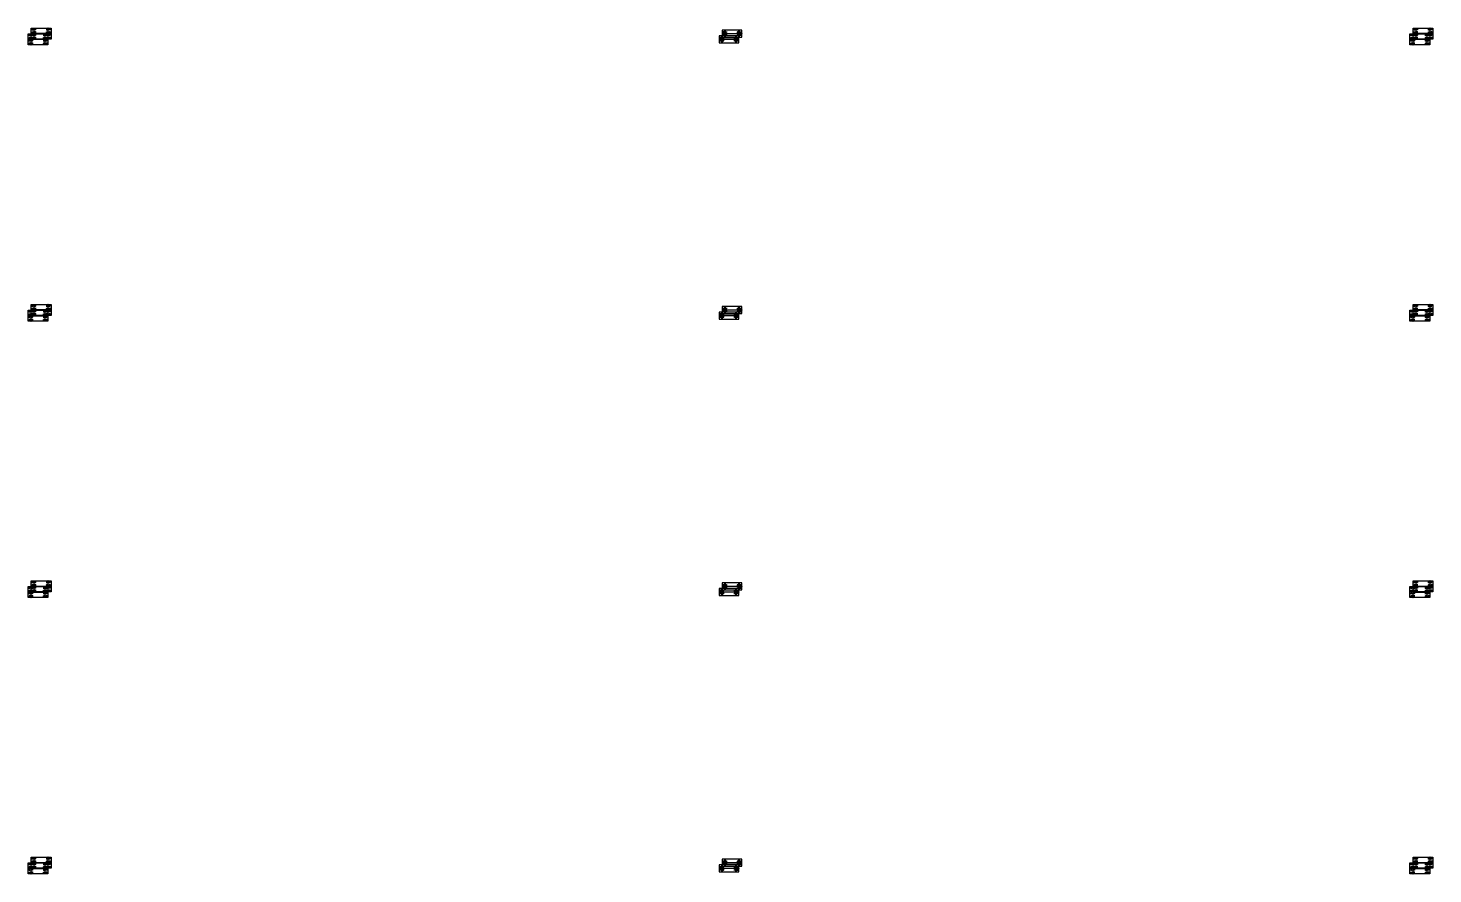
# Model space of a CAD drawing. Header units: feet. Extents: x -99009 to 3252343, y -11094690 to 9035152.
# Drawn here: x 3136551 to 3187381, y -2961875 to -2931272 of the extents above; entities that cross this region are included whole.
import ezdxf

# ---------------------------------------------------------------- set-up
doc = ezdxf.new("R2010")
doc.units = ezdxf.units.FT
doc.layers.add('PEB COL', color=5, linetype='Continuous')

# ---------------------------------------------------------------- blocks, each defined once
blk = doc.blocks.new('24')
h = blk.add_hatch(color=7)
h.dxf.hatch_style = 1
edge = h.paths.add_edge_path()
edge.add_ellipse((0, 0), major_axis=(15, 0), ratio=1, start_angle=0, end_angle=360)
at = {"color": 1}
for p, q in [((-30, 0), (30, 0)), ((0, 30), (0, -30))]:
    blk.add_line(p, q, dxfattribs=at)
at = {"color": 7}
blk.add_circle((0, 0), 15, dxfattribs=at)
blk = doc.blocks.new('zw$CD60')
at = {"color": 1}
for p, rotation in [((-50, 50), 270), ((50, -50), 90.00000000000001)]:
    blk.add_blockref('24', p, dxfattribs=dict(at, rotation=rotation))
at = {"color": 1, "xscale": -1}
for p, rotation in [((50, 50), 89.99999999999982), ((-50, -50), 270)]:
    blk.add_blockref('24', p, dxfattribs=dict(at, rotation=rotation))
blk = doc.blocks.new('WEDFWEFWEFEWFWE')
at = {"color": 1}
blk.add_lwpolyline([(1053661, 482084), (1053661, 482804), (1053911, 482804), (1053911, 482084)], close=True, dxfattribs=at)
at = {"color": 3}
blk.add_lwpolyline([(1053661, 482184), (1053911, 482184), (1053911, 482194), (1053789, 482194), (1053789, 482694), (1053911, 482694), (1053911, 482704), (1053661, 482704), (1053661, 482694), (1053784, 482694), (1053784, 482194), (1053661, 482194)], close=True, dxfattribs=at)
at = {"color": 4}
for points in [[(1053784, 482704), (1053789, 482704), (1053789, 482804), (1053784, 482804)], [(1053784, 482184), (1053789, 482184), (1053789, 482084), (1053784, 482084)]]:
    blk.add_lwpolyline(points, close=True, dxfattribs=at)
at = {"color": 1, "rotation": 180}
blk.add_blockref('zw$CD60', (1053786, 482704), dxfattribs=at)
at = {"color": 1, "xscale": -1}
blk.add_blockref('zw$CD60', (1053786, 482184), dxfattribs=at)
blk = doc.blocks.new('FC1624E')
at = {"color": 1}
blk.add_lwpolyline([(1043586, 507084), (1043586, 507804), (1043986, 507804), (1043986, 507084)], close=True, dxfattribs=at)
at = {"color": 4}
for points in [[(1043784, 507704), (1043789, 507704), (1043789, 507804), (1043784, 507804)], [(1043649, 507704), (1043586, 507704), (1043586, 507694), (1043649, 507694)], [(1043924, 507704), (1043986, 507704), (1043986, 507694), (1043924, 507694)], [(1043649, 507184), (1043586, 507184), (1043586, 507194), (1043649, 507194)], [(1043784, 507184), (1043789, 507184), (1043789, 507084), (1043784, 507084)], [(1043924, 507184), (1043986, 507184), (1043986, 507194), (1043924, 507194)]]:
    blk.add_lwpolyline(points, close=True, dxfattribs=at)
at = {"color": 3}
blk.add_lwpolyline([(1043649, 507184), (1043924, 507184), (1043924, 507194), (1043789, 507194), (1043789, 507694), (1043924, 507694), (1043924, 507704), (1043649, 507704), (1043649, 507694), (1043784, 507694), (1043784, 507194), (1043649, 507194)], close=True, dxfattribs=at)
at = {"color": 1, "xscale": -1, "rotation": 180}
for p in [(1043686, 507704), (1043886, 507704)]:
    blk.add_blockref('zw$CD60', p, dxfattribs=at)
at = {"color": 1}
for p in [(1043686, 507184), (1043886, 507184)]:
    blk.add_blockref('zw$CD60', p, dxfattribs=at)
blk = doc.blocks.new('PEB COL')
at = {"rotation": 270}
for p in [(-357444, 1018276), (-307444, 1018276), (-357444, 1008276), (-307444, 1008276), (-357444, 998276), (-307444, 998276), (-357444, 988276), (-307444, 988276)]:
    blk.add_blockref('FC1624E', p, dxfattribs=at)
at = {"xscale": -1, "rotation": 270}
for p in [(-307444, -1079296), (-307444, -1089296), (-307444, -1099296), (-307444, -1109296)]:
    blk.add_blockref('WEDFWEFWEFEWFWE', p, dxfattribs=at)

msp = doc.modelspace()

# ---------------------------------------------------------------- block references
at = {"layer": 'PEB COL'}
for p in [(2986910.91166, -2906164.69711), (2987020.91166, -2905962.19711)]:
    msp.add_blockref('PEB COL', p, dxfattribs=at)

doc.saveas('drawing.dxf')
